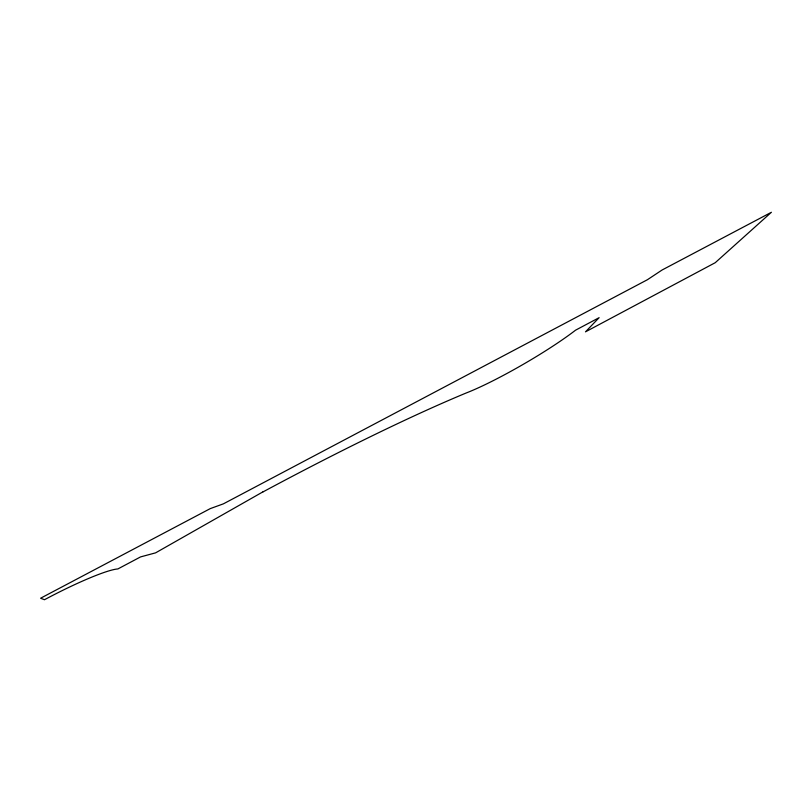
<?xml version="1.0" encoding="UTF-8"?>
<svg xmlns="http://www.w3.org/2000/svg" width="812" height="812" viewBox="0 0 812 812"><rect width="100%" height="100%" fill="white"/><g stroke="black" fill="none" stroke-linecap="round" stroke-linejoin="round"><path stroke-width="1.22" d="M263.037 491.798L155.61 552.85L140.577 556.9L117.862 568.948A72.613 8.627 -27.3 0 0 44.477 599.723L40.6 598.221L210.257 508.616L223.412 503.836L647.397 279.734L662.125 269.98L771.4 212.277L715.23 262.702L585.482 331.844L599.134 317.665L575.566 330.179A82.489 9.988 -30.2 0 1 466.22 392.978A337.914 32.521 -28.7 0 0 263.332 491.727L263.037 491.798"/></g></svg>
